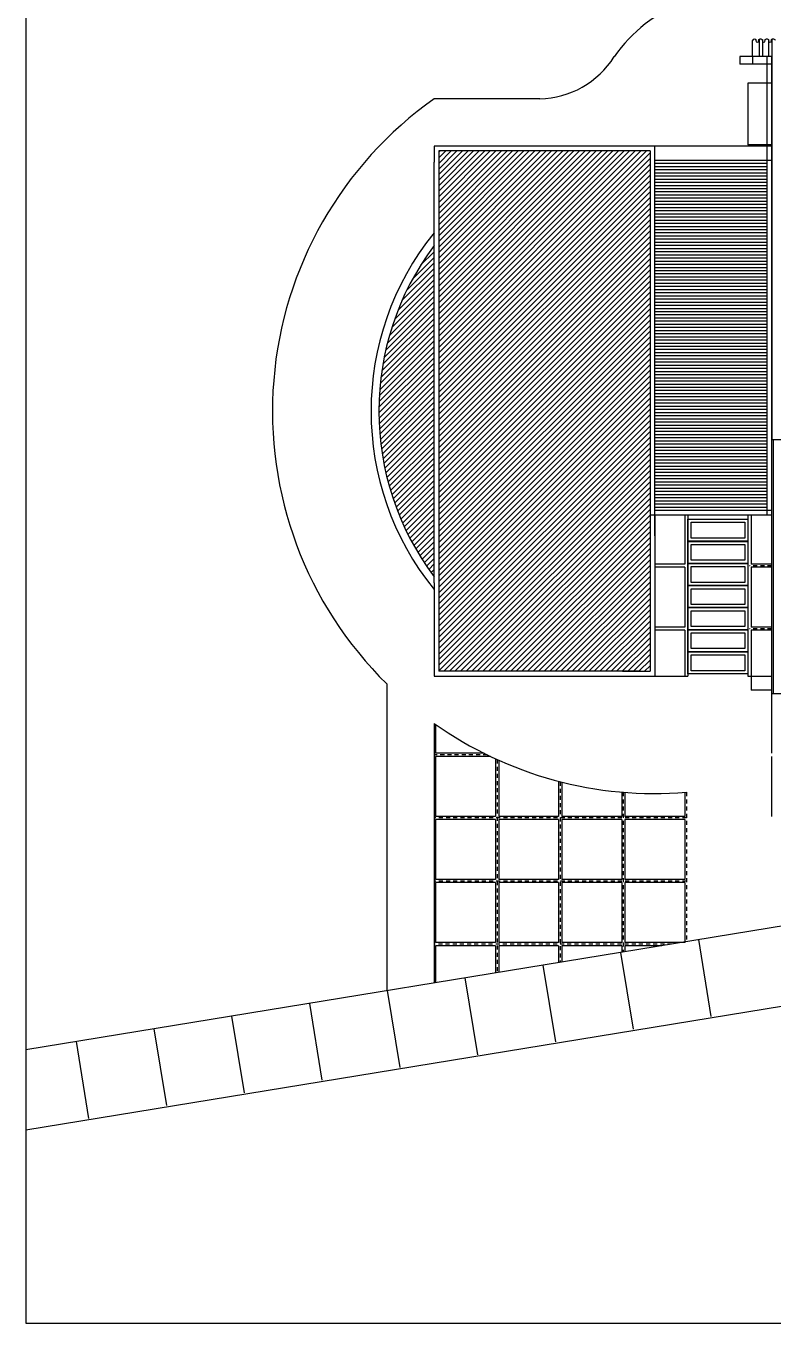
# Model space of a CAD drawing. Extents: x 223.6 to 320.1, y 119.4 to 181.7.
# Drawn here: x 223.62 to 247.31, y 119.35 to 160.48 of the extents above; entities that cross this region are included whole.
import ezdxf

# ---------------------------------------------------------------- set-up
doc = ezdxf.new("R2010")
doc.units = 0
doc.linetypes.add('HIDDEN', pattern=[9.525, 6.35, -3.175])
doc.layers.get('0').update_dxf_attribs({"linetype": 'CONTINUOUS'})
doc.layers.get('DEFPOINTS').update_dxf_attribs({"linetype": 'CONTINUOUS'})
for name, color, linetype in [('CUBIERTA', 12, 'CONTINUOUS'), ('EXTERIORES', 82, 'CONTINUOUS'), ('MUROBAJO', 4, 'CONTINUOUS'), ('MUROS', 5, 'CONTINUOUS'), ('PROYECCIONES', 253, 'HIDDEN'), ('ROTULO', 12, 'CONTINUOUS')]:
    doc.layers.add(name, color=color, linetype=linetype)

# ---------------------------------------------------------------- blocks, each defined once
blk = doc.blocks.new('CUADRADO')
at = {"layer": 'EXTERIORES', "ltscale": 0.02}
for p, q in [((0, 1.9), (0, 0)), ((1.9, 1.9), (0, 1.9)), ((1.9, 1.9), (1.9, 0)), ((1.9, 0), (0, 0))]:
    blk.add_line(p, q, dxfattribs=at)
blk = doc.blocks.new('A$C3D474BFC')
at = {"layer": 'CUBIERTA', "ltscale": 0.02}
h = blk.add_hatch(dxfattribs=at)
h.set_pattern_fill('ANSI31', color=1, style=0)
h.set_pattern_definition([(45, (-781.21846, -78.15349), (-0.088388348, 0.088388348), [])])
h.paths.add_polyline_path([(19.793, 37.167), (13.093, 37.167), (13.093, 23.472), (13.093, 20.667), (19.493, 20.667), (19.793, 20.667)])
h.paths.add_polyline_path([(12.943, 34.167, 0.333333), (12.943, 23.667)])
at = {"layer": 'CUBIERTA'}
for p, q in [((23.043, 40.167), (23.043, 40.667)), ((23.493, 36.767), (19.943, 36.767)), ((23.493, 36.667), (19.943, 36.667)), ((23.493, 36.567), (19.943, 36.567)), ((23.493, 36.467), (19.943, 36.467)), ((23.493, 36.367), (19.943, 36.367)), ((23.493, 36.267), (19.943, 36.267)), ((23.493, 36.167), (19.943, 36.167)), ((23.493, 36.067), (19.943, 36.067)), ((23.493, 35.967), (19.943, 35.967)), ((23.493, 35.867), (19.943, 35.867)), ((23.493, 35.767), (19.943, 35.767)), ((23.493, 35.667), (19.943, 35.667)), ((23.493, 35.567), (19.943, 35.567)), ((23.493, 35.467), (19.943, 35.467)), ((23.493, 35.367), (19.943, 35.367)), ((23.493, 35.267), (19.943, 35.267)), ((23.493, 35.167), (19.943, 35.167)), ((23.493, 35.067), (19.943, 35.067)), ((23.493, 34.967), (19.943, 34.967)), ((23.493, 34.867), (19.943, 34.867)), ((23.493, 34.767), (19.943, 34.767)), ((23.493, 34.667), (19.943, 34.667)), ((23.493, 34.567), (19.943, 34.567)), ((23.493, 34.467), (19.943, 34.467)), ((23.493, 34.367), (19.943, 34.367)), ((23.493, 34.267), (19.943, 34.267)), ((23.493, 34.167), (19.943, 34.167)), ((23.493, 34.067), (19.943, 34.067)), ((23.493, 33.967), (19.943, 33.967)), ((23.493, 33.867), (19.943, 33.867)), ((23.493, 33.767), (19.943, 33.767)), ((23.493, 33.667), (19.943, 33.667)), ((23.493, 33.567), (19.943, 33.567)), ((23.493, 33.467), (19.943, 33.467)), ((23.493, 33.367), (19.943, 33.367)), ((23.493, 33.267), (19.943, 33.267)), ((23.493, 33.167), (19.943, 33.167)), ((23.493, 33.067), (19.943, 33.067)), ((23.493, 32.967), (19.943, 32.967)), ((23.493, 32.867), (19.943, 32.867)), ((23.493, 32.767), (19.943, 32.767)), ((23.493, 32.667), (19.943, 32.667)), ((23.493, 32.567), (19.943, 32.567)), ((23.493, 32.467), (19.943, 32.467)), ((23.493, 32.367), (19.943, 32.367)), ((23.493, 32.267), (19.943, 32.267)), ((23.493, 32.167), (19.943, 32.167)), ((23.493, 32.067), (19.943, 32.067)), ((23.493, 31.967), (19.943, 31.967)), ((23.493, 31.867), (19.943, 31.867)), ((23.493, 31.767), (19.943, 31.767)), ((23.493, 31.667), (19.943, 31.667)), ((23.493, 31.567), (19.943, 31.567)), ((23.493, 31.467), (19.943, 31.467)), ((23.493, 31.367), (19.943, 31.367)), ((23.493, 31.267), (19.943, 31.267)), ((23.493, 31.167), (19.943, 31.167)), ((23.493, 31.067), (19.943, 31.067)), ((23.493, 30.967), (19.943, 30.967)), ((23.493, 30.867), (19.943, 30.867)), ((23.493, 30.767), (19.943, 30.767)), ((23.493, 30.667), (19.943, 30.667)), ((23.493, 30.567), (19.943, 30.567)), ((23.493, 30.467), (19.943, 30.467)), ((23.493, 30.367), (19.943, 30.367)), ((23.493, 30.267), (19.943, 30.267)), ((23.493, 30.167), (19.943, 30.167)), ((23.493, 30.067), (19.943, 30.067)), ((23.493, 29.967), (19.943, 29.967)), ((23.493, 29.867), (19.943, 29.867)), ((23.493, 29.767), (19.943, 29.767)), ((23.493, 29.667), (19.943, 29.667)), ((23.493, 29.567), (19.943, 29.567)), ((23.493, 29.467), (19.943, 29.467)), ((23.493, 29.367), (19.943, 29.367)), ((23.493, 29.267), (19.943, 29.267)), ((23.493, 29.167), (19.943, 29.167)), ((23.493, 29.067), (19.943, 29.067)), ((23.493, 28.967), (19.943, 28.967)), ((23.493, 28.867), (19.943, 28.867)), ((23.493, 28.767), (19.943, 28.767)), ((23.493, 28.667), (19.943, 28.667)), ((23.493, 28.567), (19.943, 28.567)), ((23.493, 28.467), (19.943, 28.467)), ((23.493, 28.367), (19.943, 28.367)), ((23.493, 28.267), (19.943, 28.267)), ((23.493, 28.167), (19.943, 28.167)), ((23.493, 28.067), (19.943, 28.067)), ((23.493, 27.967), (19.943, 27.967)), ((23.493, 27.867), (19.943, 27.867)), ((23.493, 27.767), (19.943, 27.767)), ((23.493, 27.667), (19.943, 27.667)), ((23.493, 27.567), (19.943, 27.567)), ((23.493, 27.467), (19.943, 27.467)), ((23.493, 27.367), (19.943, 27.367)), ((23.493, 27.267), (19.943, 27.267)), ((23.493, 27.167), (19.943, 27.167)), ((23.493, 27.067), (19.943, 27.067)), ((23.493, 26.967), (19.943, 26.967)), ((23.493, 26.867), (19.943, 26.867)), ((23.493, 26.767), (19.943, 26.767)), ((23.493, 26.667), (19.943, 26.667)), ((23.493, 26.567), (19.943, 26.567)), ((23.493, 26.467), (19.943, 26.467)), ((23.493, 26.367), (19.943, 26.367)), ((23.493, 26.267), (19.943, 26.267)), ((23.493, 26.167), (19.943, 26.167)), ((23.493, 26.067), (19.943, 26.067)), ((23.493, 25.967), (19.943, 25.967)), ((23.493, 25.867), (19.943, 25.867))]:
    blk.add_line(p, q, dxfattribs=at)
at = {"layer": 'CUBIERTA', "color": 1}
for p, q in [((23.253, 40.706), (23.253, 40.167)), ((23.353, 40.706), (23.353, 40.167)), ((23.553, 40.706), (23.553, 40.167)), ((23.653, 40.706), (23.653, 28.017)), ((23.693, 28.017), (23.693, 19.967))]:
    blk.add_line(p, q, dxfattribs=at)
at = {"layer": 'CUBIERTA', "color": 5, "linetype": 'CONTINUOUS'}
blk.add_line((23.643, 28.017), (31.393, 28.017), dxfattribs=at)
at = {"layer": 'CUBIERTA'}
for centre, radius, start, end in [((23.105, 40.654), 0.0637, 11.3099, 168.6901), ((23.193, 40.667), 0.05, 180, 0), ((23.293, 40.635), 0.0813, 22.6199, 157.3801), ((23.393, 40.667), 0.05, 180, 0), ((23.493, 40.635), 0.0813, 22.6199, 157.3801), ((23.493, 40.635), 0.0813, 22.6199, 157.3801), ((23.593, 40.667), 0.05, 180, 0), ((23.693, 40.635), 0.0813, 22.6199, 157.3801)]:
    blk.add_arc(centre, radius, start, end, dxfattribs=at)
at = {"layer": 'DEFPOINTS', "color": 0, "linetype": 'BYBLOCK'}
for p in [(12.943, 37.317), (21.593, 25.617), (21.593, 25.617)]:
    blk.add_point(p, dxfattribs=at)
at = {"layer": 'EXTERIORES'}
for p, q in [((16.298, 38.817), (12.943, 38.817)), ((0, 6.132), (38.193, 12.385))]:
    blk.add_line(p, q, dxfattribs=at)
at = {"layer": 'EXTERIORES', "ltscale": 0.02}
for p, q in [((20.893, 25.617), (20.893, 24.067)), ((20.993, 25.617), (20.993, 20.517)), ((22.893, 25.617), (22.893, 20.517)), ((22.993, 25.617), (22.993, 24.067)), ((20.893, 24.067), (19.943, 24.067)), ((20.893, 23.967), (19.943, 23.967)), ((20.893, 23.967), (20.893, 22.067)), ((23.643, 24.067), (22.993, 24.067)), ((22.993, 23.967), (22.993, 22.067)), ((23.643, 23.967), (22.993, 23.967)), ((20.893, 22.067), (19.943, 22.067)), ((20.893, 21.967), (19.943, 21.967)), ((20.893, 21.967), (20.893, 20.517)), ((23.643, 22.067), (22.993, 22.067)), ((22.993, 21.967), (22.993, 20.067)), ((23.643, 21.967), (22.993, 21.967)), ((11.443, 20.269), (11.443, 10.538)), ((19.943, 20.517), (20.993, 20.517)), ((22.893, 20.517), (23.643, 20.517)), ((23.643, 20.067), (22.993, 20.067)), ((23.643, 19.967), (23.643, 18.067)), ((23.643, 19.967), (23.643, 18.067)), ((12.943, 19.015), (12.943, 10.784)), ((12.993, 18.98), (12.993, 18.067)), ((14.528, 18.067), (12.993, 18.067)), ((12.993, 17.967), (12.993, 16.067)), ((14.733, 17.967), (12.993, 17.967)), ((14.893, 17.892), (14.893, 16.067)), ((14.993, 17.847), (14.993, 16.067)), ((23.643, 17.967), (23.643, 16.067)), ((23.643, 17.967), (23.643, 16.067)), ((16.893, 17.181), (16.893, 16.067)), ((16.993, 17.155), (16.993, 16.067)), ((16.993, 17.155), (16.993, 16.067)), ((18.893, 16.836), (18.893, 16.067)), ((18.893, 16.836), (18.893, 16.067)), ((18.993, 16.828), (18.993, 16.067)), ((20.893, 16.828), (20.893, 16.067)), ((14.893, 16.067), (12.993, 16.067)), ((16.893, 16.067), (14.993, 16.067)), ((18.893, 16.067), (16.993, 16.067)), ((18.893, 16.067), (16.993, 16.067)), ((20.893, 16.067), (18.993, 16.067)), ((24.154, 12.619), (0, 8.665)), ((12.993, 11.967), (12.993, 10.792)), ((14.893, 11.967), (12.993, 11.967)), ((14.893, 11.967), (14.893, 11.103)), ((14.993, 11.967), (14.993, 11.119)), ((16.893, 11.967), (14.993, 11.967)), ((16.893, 11.967), (16.893, 11.431)), ((16.993, 11.967), (16.993, 11.447)), ((18.893, 11.967), (16.993, 11.967)), ((18.893, 11.967), (18.893, 11.758)), ((18.993, 11.967), (18.993, 11.774)), ((20.167, 11.967), (18.993, 11.967)), ((21.733, 9.723), (21.335, 12.158)), ((19.266, 9.319), (18.868, 11.754)), ((16.799, 8.915), (16.401, 11.35)), ((14.332, 8.511), (13.933, 10.946)), ((11.865, 8.107), (11.466, 10.542)), ((9.398, 7.703), (8.999, 10.138)), ((6.931, 7.3), (6.532, 9.734)), ((4.463, 6.896), (4.065, 9.33)), ((1.996, 6.492), (1.598, 8.926))]:
    blk.add_line(p, q, dxfattribs=at)
at = {"layer": 'EXTERIORES'}
for points in [[(20.993, 25.492), (22.893, 25.492), (22.893, 24.792), (20.993, 24.792)], [(21.093, 25.392), (22.793, 25.392), (22.793, 24.892), (21.093, 24.892)], [(20.993, 24.787), (22.893, 24.787), (22.893, 24.087), (20.993, 24.087)], [(21.093, 24.687), (22.793, 24.687), (22.793, 24.187), (21.093, 24.187)], [(20.993, 24.087), (22.893, 24.087), (22.893, 23.387), (20.993, 23.387)], [(21.093, 23.987), (22.793, 23.987), (22.793, 23.487), (21.093, 23.487)], [(20.993, 23.387), (22.893, 23.387), (22.893, 22.687), (20.993, 22.687)], [(21.093, 23.287), (22.793, 23.287), (22.793, 22.787), (21.093, 22.787)], [(20.993, 22.687), (22.893, 22.687), (22.893, 21.987), (20.993, 21.987)], [(21.093, 22.587), (22.793, 22.587), (22.793, 22.087), (21.093, 22.087)], [(20.993, 21.987), (22.893, 21.987), (22.893, 21.287), (20.993, 21.287)], [(21.093, 21.887), (22.793, 21.887), (22.793, 21.387), (21.093, 21.387)], [(20.993, 21.287), (22.893, 21.287), (22.893, 20.587), (20.993, 20.587)], [(21.093, 21.187), (22.793, 21.187), (22.793, 20.687), (21.093, 20.687)]]:
    blk.add_lwpolyline(points, close=True, dxfattribs=at)
at = {"layer": 'EXTERIORES', "ltscale": 0.02}
for centre, radius, start, end in [((22.702, 37.306), 4.951, 79.0434, 144.8298), ((16.219, 41.697), 2.881, 271.5744, 327.7118)]:
    blk.add_arc(centre, radius, start, end, dxfattribs=at)
at = {"layer": 'EXTERIORES'}
for start, end in [(125.2592, 225.4944), (234.7408, 274.7304)]:
    blk.add_arc((19.943, 28.917), 12.126, start, end, dxfattribs=at)
at = {"layer": 'MUROBAJO'}
for p, q in [((23.043, 40.167), (22.643, 40.167)), ((22.643, 40.167), (22.643, 39.917)), ((23.043, 39.917), (22.643, 39.917))]:
    blk.add_line(p, q, dxfattribs=at)
for radius, start, end in [(9, 141.0576, 218.9424), (8.75, 143.1301, 216.8699)]:
    blk.add_arc((19.943, 28.917), radius, start, end, dxfattribs=at)
at = {"layer": 'MUROS', "linetype": 'CONTINUOUS'}
for p, q in [((23.643, 40.167), (22.643, 40.167)), ((12.943, 37.317), (12.943, 36.817)), ((19.943, 37.317), (19.643, 37.317)), ((19.943, 24.967), (19.943, 37.317)), ((12.943, 23.472), (12.943, 36.817)), ((19.943, 25.067), (19.943, 25.367)), ((12.943, 21.017), (12.943, 20.517)), ((12.943, 21.017), (12.943, 20.517)), ((18.918, 20.667), (19.793, 20.667)), ((12.943, 20.517), (19.943, 20.517)), ((19.643, 20.517), (19.943, 20.517))]:
    blk.add_line(p, q, dxfattribs=at)
at = {"layer": 'MUROS'}
for p, q in [((23.043, 40.167), (23.043, 39.917)), ((23.643, 39.917), (23.043, 39.917)), ((23.493, 40.167), (23.493, 25.617)), ((23.643, 40.167), (23.643, 19.967)), ((19.943, 37.317), (12.943, 37.317)), ((13.093, 37.167), (13.093, 23.472)), ((19.793, 37.167), (13.093, 37.167)), ((19.793, 37.167), (19.793, 20.667)), ((23.643, 37.317), (19.943, 37.317)), ((23.643, 36.867), (19.943, 36.867)), ((23.643, 25.617), (19.793, 25.617)), ((23.643, 25.767), (19.943, 25.767)), ((19.943, 25.617), (19.943, 20.517)), ((12.943, 23.472), (12.943, 20.517)), ((13.093, 23.472), (13.093, 20.667)), ((19.493, 20.667), (13.093, 20.667)), ((23.643, 19.967), (31.393, 19.967))]:
    blk.add_line(p, q, dxfattribs=at)
at = {"layer": 'PROYECCIONES'}
for p, q in [((23.643, 39.317), (22.893, 39.317)), ((22.893, 39.317), (22.893, 37.367)), ((23.643, 37.367), (22.893, 37.367))]:
    blk.add_line(p, q, dxfattribs=at)
at = {"layer": 'PROYECCIONES', "color": 2, "ltscale": 0.02}
for p, q in [((23.643, 24.017), (22.943, 24.017)), ((23.643, 22.017), (22.943, 22.017)), ((14.63, 18.017), (12.943, 18.017)), ((14.943, 17.87), (14.943, 11.111)), ((16.943, 17.168), (16.943, 11.439)), ((18.943, 16.832), (18.943, 11.766)), ((20.943, 16.832), (20.943, 12.094)), ((20.943, 16.017), (12.943, 16.017)), ((20.943, 14.017), (12.943, 14.017)), ((20.473, 12.017), (12.943, 12.017))]:
    blk.add_line(p, q, dxfattribs=at)
at = {"layer": 'ROTULO', "color": 5, "ltscale": 0.5}
blk.add_lwpolyline([(96.5, 0), (96.5, 62.318), (0, 62.318), (0, 0)], close=True, dxfattribs=at)
at = {"layer": 'EXTERIORES', "ltscale": 0.02}
for p in [(12.993, 14.067), (14.993, 14.067), (16.993, 14.067), (16.993, 14.067), (18.993, 14.067), (12.993, 12.067), (14.993, 12.067), (16.993, 12.067), (18.993, 12.067)]:
    blk.add_blockref('CUADRADO', p, dxfattribs=at)

msp = doc.modelspace()

# ---------------------------------------------------------------- block references
msp.add_blockref('A$C3D474BFC', (223.616, 119.351))

doc.saveas('drawing.dxf')
